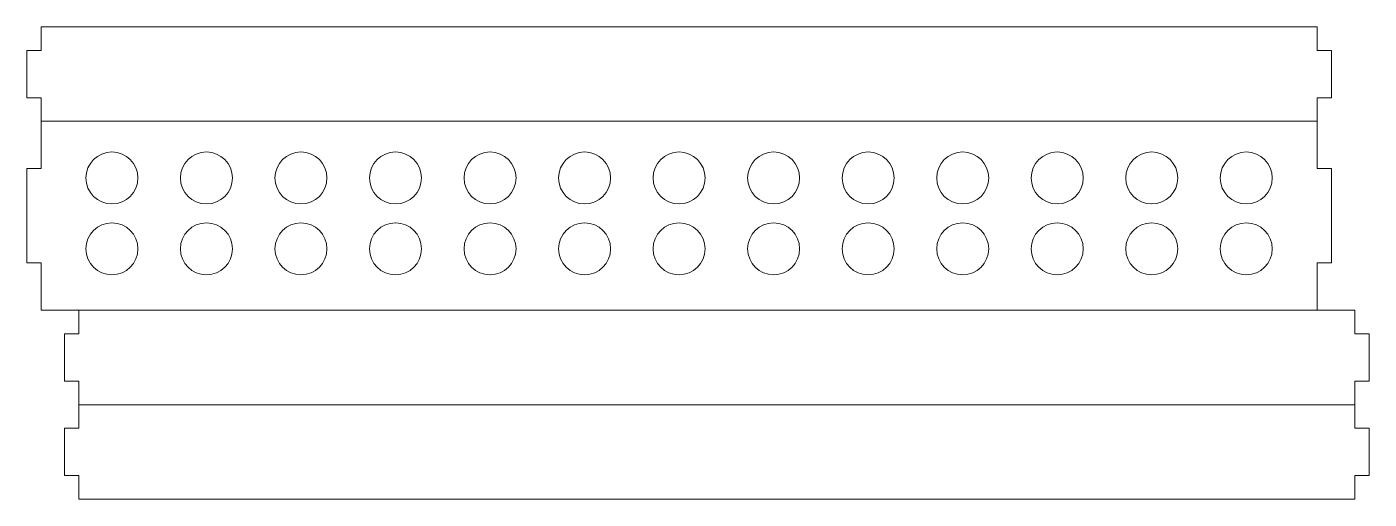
# Model space of a CAD drawing. Header units: millimetres. Extents: x 0 to 300, y 0 to 315.
# Drawn here: x 0 to 284, y 215 to 315 of the extents above; entities that cross this region are included whole.
import ezdxf

# ---------------------------------------------------------------- set-up
doc = ezdxf.new("R2010")
doc.units = ezdxf.units.MM

msp = doc.modelspace()

# ---------------------------------------------------------------- linework, layer by layer
at = {"color": 1, "linetype": 'Continuous', "lineweight": 0}
for p, q in [((3, 315), (273, 315)), ((3, 310), (3, 315)), ((273, 310), (273, 315)), ((0, 310), (0, 300)), ((3, 310), (0, 310)), ((276, 310), (273, 310)), ((276, 300), (276, 310)), ((0, 300), (3, 300)), ((3, 295), (3, 300)), ((273, 300), (276, 300)), ((273, 295), (273, 300)), ((273, 295), (3, 295)), ((3, 295), (3, 285)), ((3, 295), (273, 295)), ((3, 295), (273, 295)), ((273, 285), (273, 295)), ((0, 285), (0, 265)), ((3, 285), (0, 285)), ((276, 285), (273, 285)), ((276, 265), (276, 285)), ((0, 265), (3, 265)), ((3, 265), (3, 255)), ((273, 265), (276, 265)), ((273, 255), (273, 265)), ((3, 255), (273, 255)), ((11, 255), (281, 255)), ((11, 255), (281, 255)), ((11, 250), (11, 255)), ((48, 255), (28, 255)), ((160, 255), (140, 255)), ((180, 255), (160, 255)), ((281, 250), (281, 255)), ((8, 250), (8, 240)), ((11, 250), (8, 250)), ((284, 250), (281, 250)), ((284, 250), (284, 240)), ((284, 240), (284, 250)), ((8, 240), (11, 240)), ((11, 235), (11, 240)), ((281, 240), (284, 240)), ((281, 235), (281, 240)), ((11, 235), (281, 235)), ((11, 230), (11, 235)), ((11, 235), (281, 235)), ((281, 230), (281, 235)), ((8, 230), (8, 220)), ((11, 230), (8, 230)), ((284, 230), (281, 230)), ((284, 230), (284, 220)), ((284, 220), (284, 230)), ((8, 220), (11, 220)), ((11, 215), (11, 220)), ((281, 220), (284, 220)), ((281, 215), (281, 220)), ((11, 215), (281, 215))]:
    msp.add_line(p, q, dxfattribs=at)
for centre in [(18, 283), (38, 283), (58, 283), (78, 283), (98, 283), (118, 283), (138, 283), (158, 283), (178, 283), (198, 283), (218, 283), (238, 283), (258, 283), (18, 268), (38, 268), (58, 268), (78, 268), (98, 268), (118, 268), (138, 268), (158, 268), (178, 268), (198, 268), (218, 268), (238, 268), (258, 268)]:
    msp.add_circle(centre, 5.5, dxfattribs=at)

doc.saveas('drawing.dxf')
